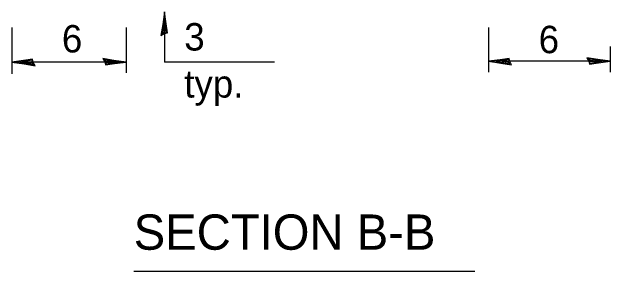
# Model space of a CAD drawing. Extents: x 0 to 2.83, y 0 to 1.83.
# Drawn here: x 0.4022 to 0.6562, y 1.0384 to 1.1486 of the extents above; entities that cross this region are included whole.
import ezdxf

# ---------------------------------------------------------------- set-up
doc = ezdxf.new("R2010")
doc.units = 0
doc.layers.add('RD_Pr_Roadway_Dimensions', color=7, linetype='Continuous')
doc.layers.add('RD_Pr_Roadway_Notes', color=7, linetype='Continuous')

msp = doc.modelspace()

# ---------------------------------------------------------------- linework, layer by layer
at = {"layer": 'RD_Pr_Roadway_Dimensions'}
for p, q in [((0.46694645669689777, 1.1485676676434784), (0.46694645669689777, 1.1272410009702056)), ((0.4021614566907883, 1.141901000976315), (0.4021614566907883, 1.1223260009688645)), ((0.4506197900236249, 1.141901000976315), (0.4506197900236249, 1.1226543343064694)), ((0.6045547900260091, 1.141901000976315), (0.6045547900260091, 1.1230093343061713)), ((0.6562081233524382, 1.1339460009736329), (0.6562081233524382, 1.1230093343061713)), ((0.4506197900236249, 1.1272410009702056), (0.4021614566907883, 1.1272410009702056)), ((0.51366645668602, 1.1272410009702056), (0.46694645669689777, 1.1272410009702056)), ((0.6562081233524382, 1.1275743343037872), (0.6045547900260091, 1.1275743343037872))]:
    msp.add_line(p, q, dxfattribs=at)
for points in [[(0.4668331233524382, 1.1393826676410943), (0.4682031233572066, 1.1396910009582846), (0.46761312336331606, 1.1435726676387101), (0.46696645669794085, 1.1485660009582845), (0.46623479003316165, 1.143236000974974), (0.4654147900209427, 1.1385660009582845), (0.4668331233524382, 1.1393826676410943), (0.46773812336331605, 1.139792667627087), (0.46695812335243825, 1.1452110009593277), (0.4659181233510971, 1.1392893342969328), (0.46708479001751546, 1.1401626676318555), (0.4669264566958547, 1.1426510009763151), (0.46656479001647233, 1.1402576676410943)], [(0.411198123361975, 1.1271093343098968), (0.4108964566849768, 1.1284576676291733), (0.4070747900270522, 1.1278760009606688), (0.4021614566907883, 1.1272410009702056), (0.40740812336063387, 1.126521000961712), (0.41200312334901096, 1.1257143343088536), (0.411198123361975, 1.1271093343098968), (0.41079479001617436, 1.128001000960669), (0.40546312336778645, 1.1272326676247029), (0.4112914566860199, 1.1262110009593278), (0.4104314566910863, 1.127357667624703), (0.4079814566836357, 1.1272026676339417), (0.4103381233677864, 1.1268460009691625)], [(0.4415831233524382, 1.1273726676305145), (0.44188479002943637, 1.1260243342918663), (0.44570645668736103, 1.1266060009596257), (0.4506197900236249, 1.1272410009702056), (0.4453731233537793, 1.1279610009593277), (0.44077645670032506, 1.1287676676315574), (0.4415831233524382, 1.1273726676305145), (0.4419864566982389, 1.1264810009596258), (0.44731812336674337, 1.1272493342955916), (0.4414897900283933, 1.1282710009617118), (0.4423497900233269, 1.1271243342955917), (0.44479979003077746, 1.1272793343064695), (0.44244312336674335, 1.1276360009712487)], [(0.6135914566979408, 1.1274426676434783), (0.6132897900209426, 1.12879100096201), (0.609468123363018, 1.1282093342942505), (0.6045547900260091, 1.1275743343037872), (0.6098014566958546, 1.1268543342945485), (0.6143964566849768, 1.1260476676424354), (0.6135914566979408, 1.1274426676434783), (0.6131881233513952, 1.1283343342942505), (0.6078564566836357, 1.1275660009582846), (0.6136847900212408, 1.1265443342921644), (0.6128247900270521, 1.1276910009582846), (0.6103747900188565, 1.1275360009667783), (0.6127314566836357, 1.127179334302744)], [(0.647171456700623, 1.127706000964096), (0.6474731233582497, 1.126357667624703), (0.6512947900161743, 1.1269393342932075), (0.6562081233524382, 1.1275743343037872), (0.6509614566825926, 1.1282943342921643), (0.6463647900283933, 1.129101000964394), (0.647171456700623, 1.127706000964096), (0.6475747900270522, 1.1268143342932073), (0.6529064566955567, 1.1275826676291734), (0.6470781233572066, 1.1286043342945484), (0.6479381233513951, 1.1274576676291732), (0.6503881233595907, 1.127612667640051), (0.6480314566955566, 1.1279693343040853)]]:
    msp.add_lwpolyline(points, dxfattribs=at)
at = {"layer": 'RD_Pr_Roadway_Notes'}
msp.add_line((0.4539814566836357, 1.0384026676413922), (0.5987481233537794, 1.0384026676413922), dxfattribs=at)

# ---------------------------------------------------------------- texts
at = {"layer": 'RD_Pr_Roadway_Dimensions'}
for s, p in [('3 ', (0.47534479002809527, 1.1321593309683113)), ('6', (0.4233598701302585, 1.1313429157135395)), ('6', (0.6258932034712907, 1.1310329157111554)), ('typ.', (0.47534479002809527, 1.1121593276349215))]:
    msp.add_text(s, height=0.011666669999999999, rotation=359.99999999999994, dxfattribs=at).set_placement(p)
at = {"layer": 'RD_Pr_Roadway_Notes'}
msp.add_text('SECTION B-B', height=0.015, rotation=359.99999999999994, dxfattribs=at).set_placement((0.4538664566934705, 1.0474610009593277))

doc.saveas('drawing.dxf')
